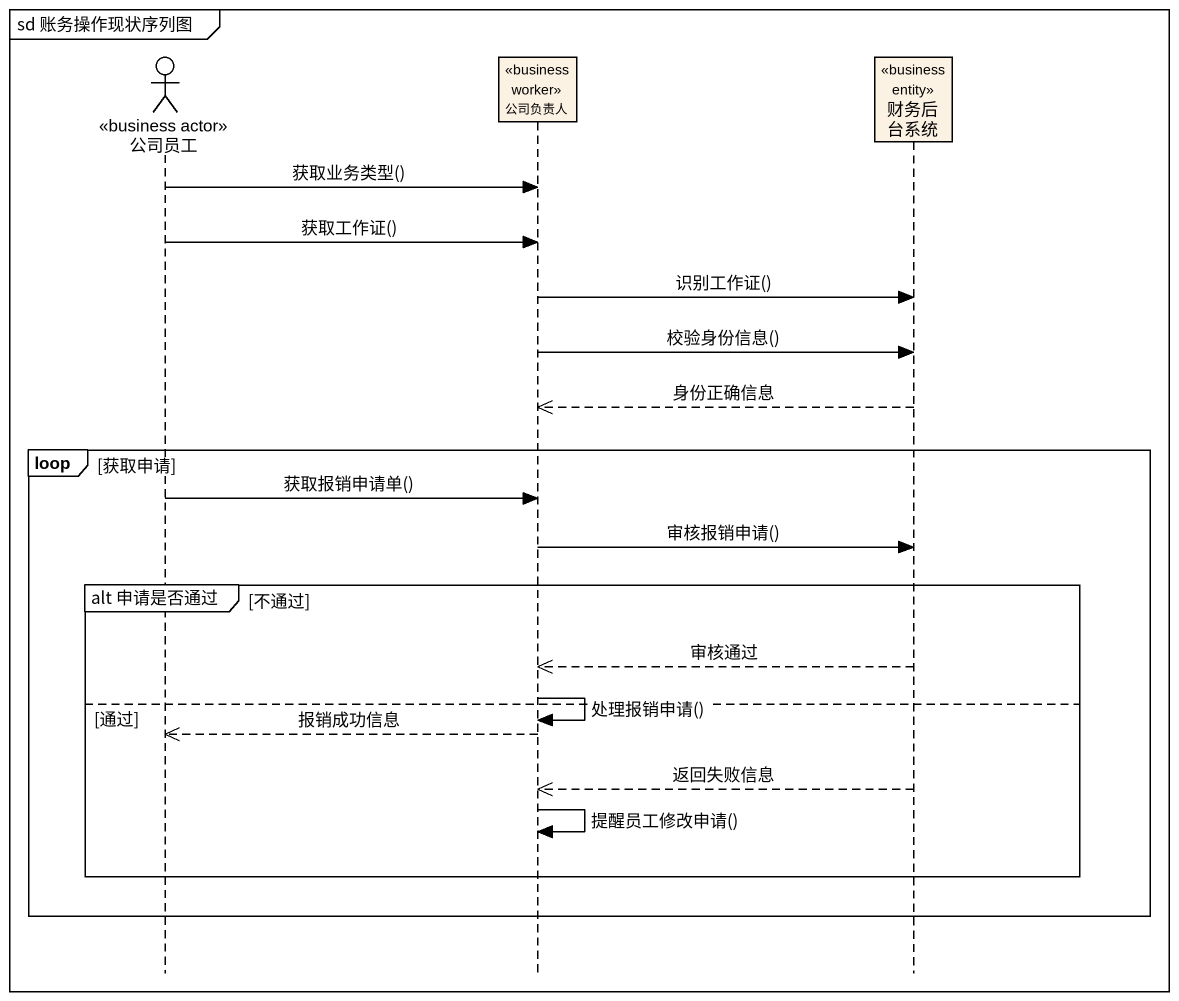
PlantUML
@startuml
mainframe sd 账务操作现状序列图
hide footbox
actor 公司员工 <<business actor>>
participant 公司负责人 <<business worker>>
participant 财务后台系统 <<business entity>>

公司员工 -> 公司负责人 : 获取业务类型()
公司员工 -> 公司负责人 : 获取工作证()
公司负责人 -> 财务后台系统 : 识别工作证()
公司负责人 -> 财务后台系统 : 校验身份信息()
财务后台系统 -->> 公司负责人 : 身份正确信息
loop 获取申请
  公司员工 -> 公司负责人 : 获取报销申请单()
  公司负责人 -> 财务后台系统 : 审核报销申请()
  group alt 申请是否通过 [不通过]
    财务后台系统 -->> 公司负责人 : 审核通过
    公司负责人 -> 公司负责人 : 处理报销申请()
  else 通过
    公司负责人 -->> 公司员工 : 报销成功信息
    财务后台系统 -->> 公司负责人 : 返回失败信息
    公司负责人 -> 公司负责人 : 提醒员工修改申请()
  end
end
@enduml
